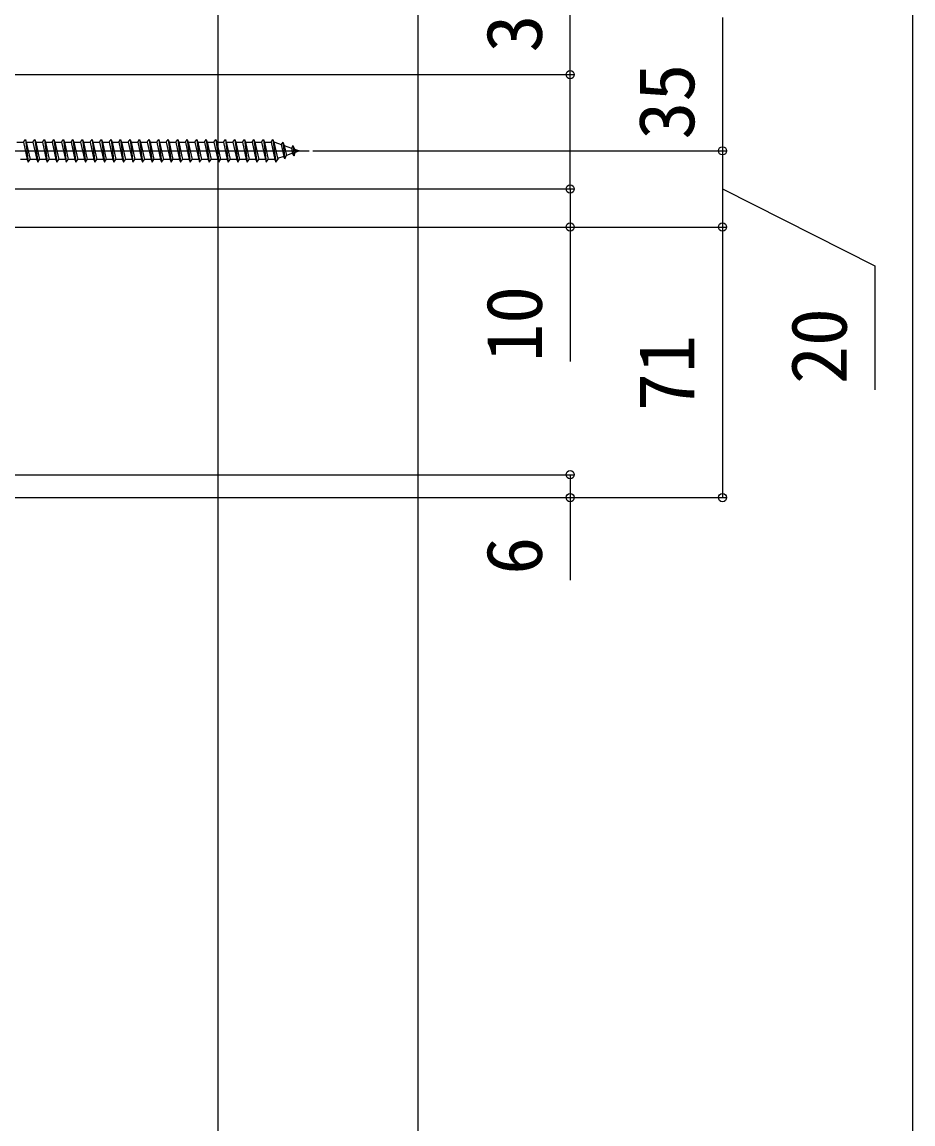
# Model space of a CAD drawing. Units: millimetres, scale not verified. Extents: x -875 to 875, y -1304 to 1296.
# Drawn here: x 641.1 to 875, y 278.9 to 568.1 of the extents above; entities that cross this region are included whole.
import ezdxf
from ezdxf.enums import TextEntityAlignment as Align

# ---------------------------------------------------------------- set-up
doc = ezdxf.new("R2010")
doc.units = ezdxf.units.MM
doc.header["$LTSCALE"] = 8
for name, color, linetype in [('0-4_YKK_12', 2, 'Continuous'), ('0-5_YKK_13', 4, 'Continuous'), ('0-6_YKK_D', 6, 'Continuous'), ('0-7_YKK_ZWAK', 7, 'Continuous'), ('0-8_YSS_K', 3, 'Continuous')]:
    doc.layers.add(name, color=color, linetype=linetype)
doc.styles.add('ＭＳ ゴシック', font='')
doc.styles.get('ＭＳ ゴシック').set_extended_font_data('MS Gothic')

msp = doc.modelspace()

# ---------------------------------------------------------------- linework, layer by layer
at = {"layer": '0-4_YKK_12'}
msp.add_line((692.5, 1073.3), (692.5, 129.664), dxfattribs=at)
at = {"layer": '0-5_YKK_13'}
for p, q in [((639.75, 536.55), (641.5, 536.55)), ((642, 537.3), (642.75, 531.3)), ((642.25, 536.55), (644, 536.55)), ((642.25, 536.55), (643.25, 532.05)), ((644.5, 537.3), (645.25, 531.3)), ((644.75, 536.55), (646.5, 536.55)), ((644.75, 536.55), (645.75, 532.05)), ((647, 537.3), (647.75, 531.3)), ((647.25, 536.55), (649, 536.55)), ((647.25, 536.55), (648.25, 532.05)), ((649.5, 537.3), (650.25, 531.3)), ((649.75, 536.55), (651.5, 536.55)), ((649.75, 536.55), (650.75, 532.05)), ((652, 537.3), (652.75, 531.3)), ((652.25, 536.55), (654, 536.55)), ((652.25, 536.55), (653.25, 532.05)), ((654.5, 537.3), (655.25, 531.3)), ((654.75, 536.55), (656.5, 536.55)), ((654.75, 536.55), (655.75, 532.05)), ((657, 537.3), (657.75, 531.3)), ((657.25, 536.55), (659, 536.55)), ((657.25, 536.55), (658.25, 532.05)), ((659.5, 537.3), (660.25, 531.3)), ((659.75, 536.55), (661.5, 536.55)), ((659.75, 536.55), (660.75, 532.05)), ((662, 537.3), (662.75, 531.3)), ((662.25, 536.55), (664, 536.55)), ((662.25, 536.55), (663.25, 532.05)), ((664.5, 537.3), (665.25, 531.3)), ((664.75, 536.55), (665.75, 532.05)), ((667, 537.3), (667.75, 531.3)), ((667.25, 536.55), (669, 536.55)), ((667.25, 536.55), (668.25, 532.05)), ((669.5, 537.3), (670.25, 531.3)), ((669.75, 536.55), (670.75, 532.05)), ((672, 537.3), (672.75, 531.3)), ((672.25, 536.55), (674, 536.55)), ((672.25, 536.55), (673.25, 532.05)), ((674.5, 537.3), (675.25, 531.3)), ((674.75, 536.55), (675.75, 532.05)), ((677, 537.3), (677.75, 531.3)), ((677.25, 536.55), (679, 536.55)), ((677.25, 536.55), (678.25, 532.05)), ((679.5, 537.3), (680.25, 531.3)), ((679.75, 536.55), (680.75, 532.05)), ((682, 537.3), (682.75, 531.3)), ((682.25, 536.55), (684, 536.55)), ((682.25, 536.55), (683.25, 532.05)), ((684.5, 537.3), (685.25, 531.3)), ((684.75, 536.55), (685.75, 532.05)), ((687, 537.3), (687.75, 531.3)), ((687.25, 536.55), (689, 536.55)), ((687.25, 536.55), (688.25, 532.05)), ((689.5, 537.3), (690.25, 531.3)), ((689.75, 536.55), (690.75, 532.05)), ((692, 537.3), (692.75, 531.3)), ((692.25, 536.55), (694, 536.55)), ((692.25, 536.55), (693.25, 532.05)), ((694.5, 537.3), (695.25, 531.3)), ((694.75, 536.55), (695.75, 532.05)), ((697, 537.3), (697.75, 531.3)), ((697.25, 536.55), (699, 536.55)), ((697.25, 536.55), (698.25, 532.05)), ((699.5, 537.3), (700.25, 531.3)), ((699.75, 536.55), (701.5, 536.55)), ((699.75, 536.55), (700.75, 532.05)), ((702, 537.3), (702.75, 531.3)), ((702.25, 536.55), (703.25, 532.05)), ((702.25, 536.55), (704, 536.55)), ((704.5, 537.3), (705.25, 531.3)), ((704.75, 536.55), (705.75, 532.05)), ((704.75, 536.55), (706.5, 536.55)), ((707, 537.3), (707.75, 531.3)), ((707.25, 536.55), (707.466, 536.55)), ((707.25, 536.55), (708.25, 532.05)), ((707.466, 536.55), (709.127, 535.978)), ((709.586, 536.613), (709.127, 535.978)), ((709.127, 535.978), (709.82, 532.861)), ((709.586, 536.613), (709.939, 535.698)), ((709.586, 536.613), (710.14, 532.178)), ((709.939, 535.698), (711.834, 535.046)), ((709.939, 535.698), (710.517, 533.101)), ((712.198, 535.714), (711.834, 535.046)), ((712.198, 535.714), (712.646, 534.766)), ((712.198, 535.714), (712.537, 533.003)), ((617.5, 534.3), (716.5, 534.3)), ((709.82, 532.861), (708.194, 532.301)), ((710.14, 532.178), (709.82, 532.861)), ((710.14, 532.178), (710.517, 533.101)), ((712.142, 533.66), (710.517, 533.101)), ((711.834, 535.046), (712.142, 533.66)), ((712.537, 533.003), (712.142, 533.66)), ((712.537, 533.003), (712.839, 533.9)), ((712.646, 534.766), (714, 534.3)), ((712.646, 534.766), (712.839, 533.9)), ((714, 534.3), (712.839, 533.9)), ((642.5, 532.05), (640.75, 532.05)), ((645, 532.05), (643.25, 532.05)), ((647.5, 532.05), (645.75, 532.05)), ((650, 532.05), (648.25, 532.05)), ((652.5, 532.05), (650.75, 532.05)), ((655, 532.05), (653.25, 532.05)), ((657.5, 532.05), (655.75, 532.05)), ((660, 532.05), (658.25, 532.05)), ((662.5, 532.05), (660.75, 532.05)), ((665, 532.05), (663.25, 532.05)), ((667.5, 532.05), (665.75, 532.05)), ((670, 532.05), (668.25, 532.05)), ((672.5, 532.05), (670.75, 532.05)), ((675, 532.05), (673.25, 532.05)), ((677.5, 532.05), (675.75, 532.05)), ((680, 532.05), (678.25, 532.05)), ((682.5, 532.05), (680.75, 532.05)), ((685, 532.05), (683.25, 532.05)), ((687.5, 532.05), (685.75, 532.05)), ((690, 532.05), (688.25, 532.05)), ((692.5, 532.05), (690.75, 532.05)), ((695, 532.05), (693.25, 532.05)), ((697.5, 532.05), (695.75, 532.05)), ((700, 532.05), (698.25, 532.05)), ((702.5, 532.05), (700.75, 532.05)), ((705, 532.05), (703.25, 532.05)), ((707.466, 532.05), (705.75, 532.05)), ((707.498, 532.061), (707.466, 532.05))]:
    msp.add_line(p, q, dxfattribs=at)
for points in [[(641.5, 536.55), (642, 537.3), (642.25, 536.55)], [(641.5, 536.55), (642.5, 532.05), (642.75, 531.3), (643.25, 532.05)], [(644, 536.55), (644.5, 537.3), (644.75, 536.55)], [(644, 536.55), (645, 532.05), (645.25, 531.3), (645.75, 532.05)], [(646.5, 536.55), (647, 537.3), (647.25, 536.55)], [(646.5, 536.55), (647.5, 532.05), (647.75, 531.3), (648.25, 532.05)], [(649, 536.55), (649.5, 537.3), (649.75, 536.55)], [(649, 536.55), (650, 532.05), (650.25, 531.3), (650.75, 532.05)], [(651.5, 536.55), (652, 537.3), (652.25, 536.55)], [(651.5, 536.55), (652.5, 532.05), (652.75, 531.3), (653.25, 532.05)], [(654, 536.55), (654.5, 537.3), (654.75, 536.55)], [(654, 536.55), (655, 532.05), (655.25, 531.3), (655.75, 532.05)], [(656.5, 536.55), (657, 537.3), (657.25, 536.55)], [(656.5, 536.55), (657.5, 532.05), (657.75, 531.3), (658.25, 532.05)], [(659, 536.55), (659.5, 537.3), (659.75, 536.55)], [(659, 536.55), (660, 532.05), (660.25, 531.3), (660.75, 532.05)], [(661.5, 536.55), (662, 537.3), (662.25, 536.55)], [(661.5, 536.55), (662.5, 532.05), (662.75, 531.3), (663.25, 532.05)], [(664, 536.55), (664.5, 537.3), (664.75, 536.55)], [(664, 536.55), (665, 532.05), (665.25, 531.3), (665.75, 532.05)], [(664.75, 536.55), (666.5, 536.55), (667, 537.3), (667.25, 536.55)], [(666.5, 536.55), (667.5, 532.05), (667.75, 531.3), (668.25, 532.05)], [(669, 536.55), (669.5, 537.3), (669.75, 536.55)], [(669, 536.55), (670, 532.05), (670.25, 531.3), (670.75, 532.05)], [(669.75, 536.55), (671.5, 536.55), (672, 537.3), (672.25, 536.55)], [(671.5, 536.55), (672.5, 532.05), (672.75, 531.3), (673.25, 532.05)], [(674, 536.55), (674.5, 537.3), (674.75, 536.55)], [(674, 536.55), (675, 532.05), (675.25, 531.3), (675.75, 532.05)], [(674.75, 536.55), (676.5, 536.55), (677, 537.3), (677.25, 536.55)], [(676.5, 536.55), (677.5, 532.05), (677.75, 531.3), (678.25, 532.05)], [(679, 536.55), (679.5, 537.3), (679.75, 536.55)], [(679, 536.55), (680, 532.05), (680.25, 531.3), (680.75, 532.05)], [(679.75, 536.55), (681.5, 536.55), (682, 537.3), (682.25, 536.55)], [(681.5, 536.55), (682.5, 532.05), (682.75, 531.3), (683.25, 532.05)], [(684, 536.55), (684.5, 537.3), (684.75, 536.55)], [(684, 536.55), (685, 532.05), (685.25, 531.3), (685.75, 532.05)], [(684.75, 536.55), (686.5, 536.55), (687, 537.3), (687.25, 536.55)], [(686.5, 536.55), (687.5, 532.05), (687.75, 531.3), (688.25, 532.05)], [(689, 536.55), (689.5, 537.3), (689.75, 536.55)], [(689, 536.55), (690, 532.05), (690.25, 531.3), (690.75, 532.05)], [(689.75, 536.55), (691.5, 536.55), (692, 537.3), (692.25, 536.55)], [(691.5, 536.55), (692.5, 532.05), (692.75, 531.3), (693.25, 532.05)], [(694, 536.55), (694.5, 537.3), (694.75, 536.55)], [(694, 536.55), (695, 532.05), (695.25, 531.3), (695.75, 532.05)], [(694.75, 536.55), (696.5, 536.55), (697, 537.3), (697.25, 536.55)], [(696.5, 536.55), (697.5, 532.05), (697.75, 531.3), (698.25, 532.05)], [(699, 536.55), (699.5, 537.3), (699.75, 536.55)], [(699, 536.55), (700, 532.05), (700.25, 531.3), (700.75, 532.05)], [(701.5, 536.55), (702, 537.3), (702.25, 536.55)], [(701.5, 536.55), (702.5, 532.05), (702.75, 531.3), (703.25, 532.05)], [(704, 536.55), (704.5, 537.3), (704.75, 536.55)], [(704, 536.55), (705, 532.05), (705.25, 531.3), (705.75, 532.05)], [(706.5, 536.55), (707, 537.3), (707.25, 536.55)], [(706.5, 536.55), (707.5, 532.05), (707.75, 531.3), (708.25, 532.05)]]:
    msp.add_lwpolyline(points, dxfattribs=at)
at = {"layer": '0-6_YKK_D'}
for p, q in [((825, 569.3), (825, 534.3)), ((614.75, 554.3), (786, 554.3)), ((717.5, 534.3), (826, 534.3)), ((825, 534.3), (825, 514.3)), ((619, 524.3), (786, 524.3)), ((619, 524.3), (786, 524.3)), ((628.7, 514.3), (826, 514.3)), ((628.7, 514.3), (826, 514.3)), ((628.7, 514.3), (786, 514.3)), ((825, 514.3), (825, 443.3)), ((500.7, 449.3), (786, 449.3)), ((499, 443.3), (786, 443.3)), ((650, 443.3), (826, 443.3))]:
    msp.add_line(p, q, dxfattribs=at)
for points in [[(785, 524.3), (785, 554.3), (785, 591.191)], [(785, 524.3), (785, 514.3), (785, 479)], [(825, 524.3), (865, 504.159), (865, 471.568)], [(785, 449.3), (785, 443.3), (785, 421.636)]]:
    msp.add_lwpolyline(points, dxfattribs=at)
for centre in [(785, 554.3), (825, 534.3), (825, 534.3), (785, 524.3), (785, 524.3), (785, 514.3), (825, 514.3), (825, 514.3), (785, 449.3), (785, 443.3), (825, 443.3)]:
    msp.add_circle(centre, 1.075, dxfattribs=at)
at = {"layer": '0-7_YKK_ZWAK'}
msp.add_lwpolyline([(-875, -1303.7), (875, -1303.7), (875, 1246.3)], dxfattribs=at)
at = {"layer": '0-8_YSS_K'}
msp.add_line((745, 1073.3), (745, 129.664), dxfattribs=at)

# ---------------------------------------------------------------- texts
at = {"layer": '0-6_YKK_D', "style": 'ＭＳ ゴシック'}
for s, p in [('30', (782, 560.123)), ('35', (822, 537.255)), ('10', (782, 478.932)), ('20', (862, 473.09)), ('71', (822, 466.016)), ('6', (782, 423.045))]:
    msp.add_text(s, height=14.66, rotation=90, dxfattribs=at).set_placement(p, align=Align.BOTTOM_LEFT)

doc.saveas('drawing.dxf')
